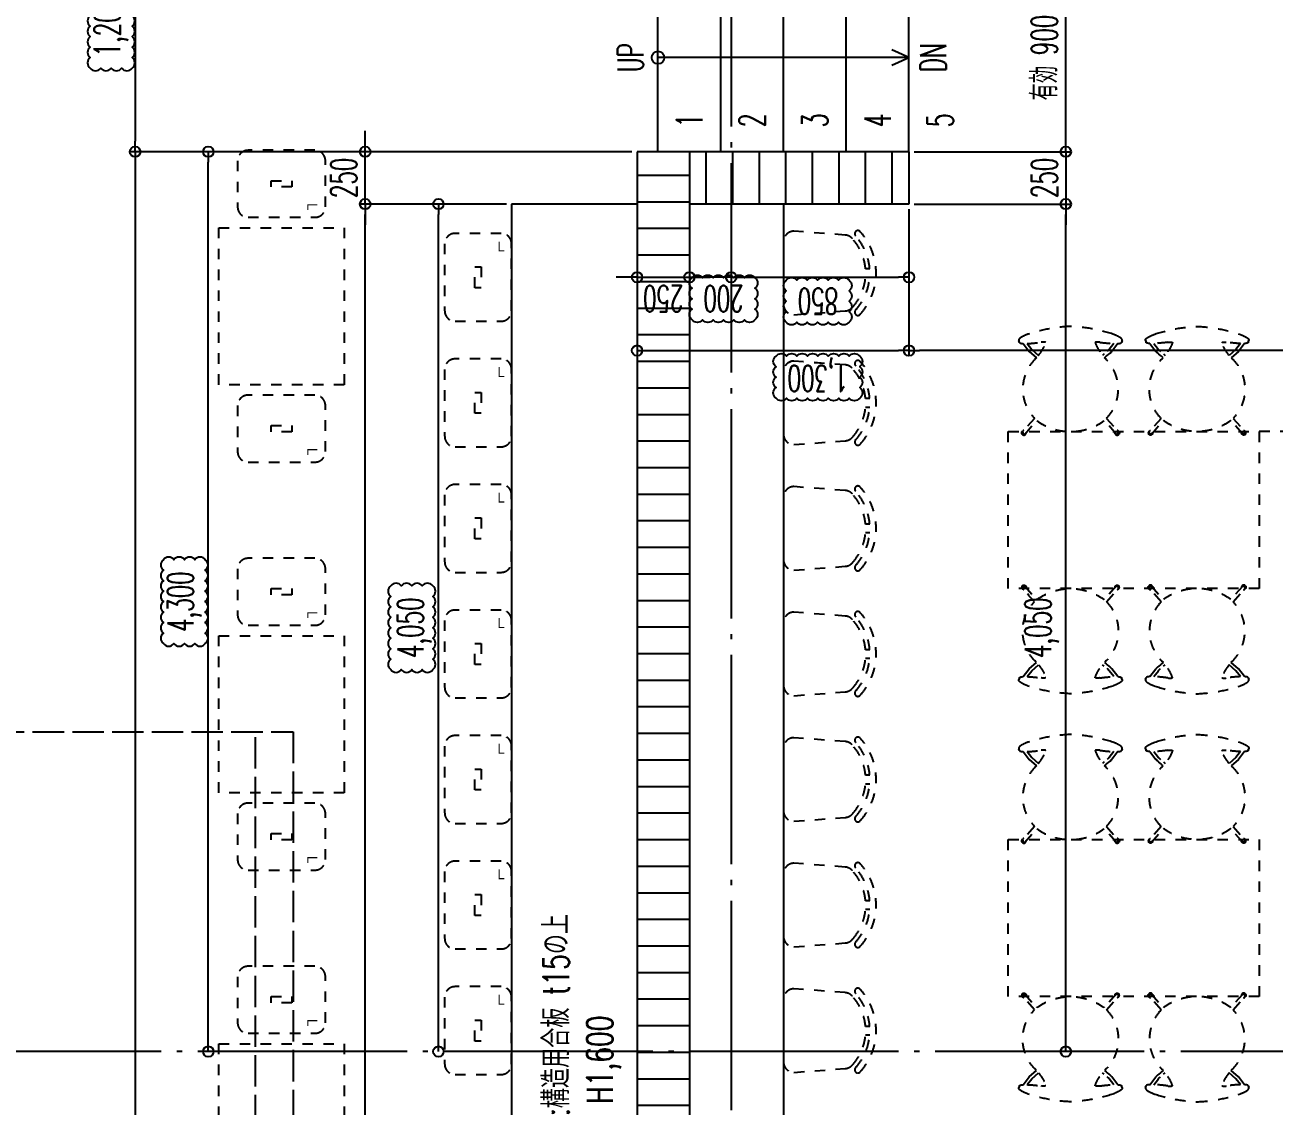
# Model space of a CAD drawing. Header units: millimetres. Extents: x -67913 to 128525, y -54442 to 63422.
# Drawn here: x 101258 to 107235, y 22385 to 27556 of the extents above; entities that cross this region are included whole.
import ezdxf
from ezdxf import colors
from ezdxf.entities.mleader import LeaderData, LeaderLine
from ezdxf.enums import TextEntityAlignment as Align
from ezdxf.math import Vec2, Vec3

# ---------------------------------------------------------------- set-up
doc = ezdxf.new("R2010")
doc.units = ezdxf.units.MM
doc.header["$LTSCALE"] = 500
doc.header["$PDMODE"] = 35
for name, pattern in [('AXIS', [2.35, 2, -0.15, 0.05, -0.15]), ('DD3', [0.2, 0.1, -0.1]), ('DD4', [0.38, 0.3, -0.08])]:
    doc.linetypes.add(name, pattern=pattern)
doc.layers.get('0').update_dxf_attribs({"plot": 0})
for name, color, linetype in [('020KijnSn', 1, 'AXIS'), ('270SiagSp', 8, 'Continuous'), ('302Dansa', 5, 'Continuous'), ('303Dansa', 6, 'DD4'), ('320Step', 4, 'Continuous'), ('350Kigu', 4, 'Continuous'), ('360Kagu', 3, 'DD3'), ('390Kigo', 8, 'Continuous'), ('391kigoHor', 10, 'Continuous')]:
    doc.layers.add(name, color=color, linetype=linetype)
doc.styles.add('Annotative', font='simplex.shx', dxfattribs={"width": 0.7, "bigfont": 'extfont2.shx'})
doc.styles.add('Dim', font='simplex.shx', dxfattribs={"width": 0.6, "bigfont": 'extfont2.shx'})
doc.styles.add('KANJIY', font='extslim2.shx', dxfattribs={"bigfont": 'extfont2.shx'})
doc.styles.get("Standard").update_dxf_attribs({"font": 'simplex.shx', "width": 0.7, "bigfont": 'extfont2.shx'})
doc.dimstyles.new('PRO1-50', dxfattribs={"dimscale": 50, "dimtxt": 2.5, "dimasz": 1, "dimexe": 0.5, "dimexo": 0.5, "dimgap": 0.8, "dimtad": 1, "dimdec": 3, "dimdsep": 46, "dimlunit": 6, "dimtxsty": 'Dim', "dimblk": 'ORIGIN', "dimcen": 0, "dimadec": 3, "dimazin": 2, "dimtfac": 1, "dimtdec": 3, "dimtix": 1, "dimtmove": 2, "dimatfit": 3, "dimldrblk": 'ORIGIN', "dimfxl": 0, "dimarcsym": 0})

# ---------------------------------------------------------------- blocks, each defined once
blk = doc.blocks.new('_Origin')
at = {"color": 0, "linetype": 'ByBlock', "lineweight": -2}
blk.add_line((0, 0), (-1, 0), dxfattribs=at)
blk.add_circle((0, 0), 0.5, dxfattribs=at)
blk = doc.blocks.new('*D639')
at = {"layer": '270SiagSp', "color": 0, "lineweight": -2, "transparency": 16777216}
for p, q in [((105509.6, 27850), (106259.6, 27850)), ((106234.6, 27000), (106234.6, 27800)), ((105509.6, 26950), (106259.6, 26950))]:
    blk.add_line(p, q, dxfattribs=at)
at = {"layer": 'Defpoints', "color": 0, "transparency": 16777216}
for p in [(105484.6, 27850), (106234.6, 27850), (105484.6, 26950)]:
    blk.add_point(p, dxfattribs=at)
at = {"layer": '270SiagSp', "color": 0, "lineweight": -2, "transparency": 16777216, "xscale": 50, "yscale": 50, "zscale": 50}
for p, rotation in [((106234.6, 27850), 90), ((106234.6, 26950), 270)]:
    blk.add_blockref('_Origin', p, dxfattribs=dict(at, rotation=rotation))
at = {"layer": '270SiagSp', "color": 0, "transparency": 16777216, "insert": (106132.1, 27400), "char_height": 125, "attachment_point": 5, "rotation": 90, "style": 'Dim'}
blk.add_mtext('有効 900', dxfattribs=at)
blk = doc.blocks.new('*D641')
at = {"layer": '270SiagSp', "color": 0, "lineweight": -2, "transparency": 16777216}
for p, q in [((106234.6, 27000), (106234.6, 27050)), ((105509.6, 26950), (106259.6, 26950)), ((106234.6, 26950), (106234.6, 26700)), ((105509.6, 26700), (106259.6, 26700)), ((106234.6, 26650), (106234.6, 26600))]:
    blk.add_line(p, q, dxfattribs=at)
at = {"layer": 'Defpoints', "color": 0, "transparency": 16777216}
for p in [(105484.6, 26950), (105484.6, 26700), (106234.6, 26700)]:
    blk.add_point(p, dxfattribs=at)
at = {"layer": '270SiagSp', "color": 0, "lineweight": -2, "transparency": 16777216, "xscale": 50, "yscale": 50, "zscale": 50}
for p, rotation in [((106234.6, 26950), 270), ((106234.6, 26700), 90)]:
    blk.add_blockref('_Origin', p, dxfattribs=dict(at, rotation=rotation))
at = {"layer": '270SiagSp', "color": 0, "transparency": 16777216, "insert": (106132.1, 26825), "char_height": 125, "attachment_point": 5, "rotation": 90, "style": 'Dim'}
blk.add_mtext('250', dxfattribs=at)
blk = doc.blocks.new('*D628')
at = {"layer": '270SiagSp', "color": 0, "lineweight": -2, "transparency": 16777216}
for p, q in [((105509.6, 26700), (106259.6, 26700)), ((106234.6, 22700), (106234.6, 26650))]:
    blk.add_line(p, q, dxfattribs=at)
at = {"layer": 'Defpoints', "color": 0, "transparency": 16777216}
for p in [(105484.6, 26700), (106234.6, 26700), (106234.6, 22650)]:
    blk.add_point(p, dxfattribs=at)
at = {"layer": '270SiagSp', "color": 0, "lineweight": -2, "transparency": 16777216, "xscale": 50, "yscale": 50, "zscale": 50}
for p, rotation in [((106234.6, 26700), 90), ((106234.6, 22650), 270)]:
    blk.add_blockref('_Origin', p, dxfattribs=dict(at, rotation=rotation))
at = {"layer": '270SiagSp', "color": 0, "transparency": 16777216, "insert": (106120.2, 24675), "char_height": 125, "attachment_point": 5, "rotation": 90, "style": 'Dim', "bg_fill": 3, "box_fill_scale": 1.1, "bg_fill_color": 256, "bg_fill_true_color": 13158600, "bg_fill_transparency": 0}
blk.add_mtext('4,050', dxfattribs=at)
blk = doc.blocks.new('*D659')
at = {"layer": '270SiagSp', "color": 0, "lineweight": -2, "transparency": 16777216}
for p, q in [((103559.6, 26700), (102859.6, 26700)), ((102884.6, 15850), (102884.6, 26650)), ((103559.6, 15800), (102859.6, 15800))]:
    blk.add_line(p, q, dxfattribs=at)
at = {"layer": 'Defpoints', "color": 0, "transparency": 16777216}
for p in [(102884.6, 26700), (103584.6, 26700), (103584.6, 15800)]:
    blk.add_point(p, dxfattribs=at)
at = {"layer": '270SiagSp', "color": 0, "lineweight": -2, "transparency": 16777216, "xscale": 50, "yscale": 50, "zscale": 50}
for p, rotation in [((102884.6, 26700), 90), ((102884.6, 15800), 270)]:
    blk.add_blockref('_Origin', p, dxfattribs=dict(at, rotation=rotation))
at = {"layer": '270SiagSp', "color": 0, "transparency": 16777216, "insert": (102770.2, 21250), "char_height": 125, "attachment_point": 5, "rotation": 90, "style": 'Dim'}
blk.add_mtext('10,900', dxfattribs=at)
blk = doc.blocks.new('*D661')
at = {"layer": '270SiagSp', "color": 0, "lineweight": -2, "transparency": 16777216}
for p, q in [((101784.6, 28100), (101784.6, 27000)), ((104159.6, 26950), (101759.6, 26950))]:
    blk.add_line(p, q, dxfattribs=at)
at = {"layer": 'Defpoints', "color": 0, "transparency": 16777216}
for p in [(101784.6, 28150), (101784.6, 26950), (104184.6, 26950)]:
    blk.add_point(p, dxfattribs=at)
at = {"layer": '270SiagSp', "color": 0, "lineweight": -2, "transparency": 16777216, "xscale": 50, "yscale": 50, "zscale": 50}
for p, rotation in [((101784.6, 28150), 90), ((101784.6, 26950), 270)]:
    blk.add_blockref('_Origin', p, dxfattribs=dict(at, rotation=rotation))
at = {"layer": '270SiagSp', "color": 0, "transparency": 16777216, "insert": (101670.2, 27550), "char_height": 125, "attachment_point": 5, "rotation": 90, "style": 'Dim'}
blk.add_mtext('1,200', dxfattribs=at)
blk = doc.blocks.new('*D650')
at = {"layer": '270SiagSp', "color": 0, "lineweight": -2, "transparency": 16777216}
for p, q in [((103559.6, 26700), (103209.6, 26700)), ((103234.6, 22700), (103234.6, 26650))]:
    blk.add_line(p, q, dxfattribs=at)
at = {"layer": 'Defpoints', "color": 0, "transparency": 16777216}
for p in [(103234.6, 26700), (103584.6, 26700), (103234.6, 22650)]:
    blk.add_point(p, dxfattribs=at)
at = {"layer": '270SiagSp', "color": 0, "lineweight": -2, "transparency": 16777216, "xscale": 50, "yscale": 50, "zscale": 50}
for p, rotation in [((103234.6, 26700), 90), ((103234.6, 22650), 270)]:
    blk.add_blockref('_Origin', p, dxfattribs=dict(at, rotation=rotation))
at = {"layer": '270SiagSp', "color": 0, "transparency": 16777216, "insert": (103120.2, 24675), "char_height": 125, "attachment_point": 5, "rotation": 90, "style": 'Dim'}
blk.add_mtext('4,050', dxfattribs=at)
blk = doc.blocks.new('*D651')
at = {"layer": '270SiagSp', "color": 0, "lineweight": -2, "transparency": 16777216}
for p, q in [((105484.6, 26675), (105484.6, 25975)), ((104234.6, 26000), (105434.6, 26000))]:
    blk.add_line(p, q, dxfattribs=at)
at = {"layer": 'Defpoints', "color": 0, "transparency": 16777216}
for p in [(105484.6, 26700), (104184.6, 26000), (105484.6, 26000)]:
    blk.add_point(p, dxfattribs=at)
at = {"layer": '270SiagSp', "color": 0, "lineweight": -2, "transparency": 16777216, "xscale": 50, "yscale": 50, "zscale": 50, "rotation": 180}
blk.add_blockref('_Origin', (104184.6, 26000), dxfattribs=at)
at = {"layer": '270SiagSp', "color": 0, "lineweight": -2, "transparency": 16777216, "xscale": 50, "yscale": 50, "zscale": 50}
blk.add_blockref('_Origin', (105484.6, 26000), dxfattribs=at)
at = {"layer": '270SiagSp', "color": 0, "transparency": 16777216, "insert": (105048.9, 25885.6), "char_height": 125, "attachment_point": 5, "rotation": 180, "style": 'Dim', "bg_fill": 3, "box_fill_scale": 1.1, "bg_fill_color": 256, "bg_fill_true_color": 13158600, "bg_fill_transparency": 0}
blk.add_mtext('1,300', dxfattribs=at)
blk = doc.blocks.new('*D652')
at = {"layer": '270SiagSp', "color": 0, "lineweight": -2, "transparency": 16777216}
for p, q in [((105484.6, 26675), (105484.6, 25975)), ((110084.6, 26000), (105534.6, 26000))]:
    blk.add_line(p, q, dxfattribs=at)
at = {"layer": 'Defpoints', "color": 0, "transparency": 16777216}
for p in [(105484.6, 26700), (105484.6, 26000), (110134.6, 26000)]:
    blk.add_point(p, dxfattribs=at)
at = {"layer": '270SiagSp', "color": 0, "lineweight": -2, "transparency": 16777216, "xscale": 50, "yscale": 50, "zscale": 50, "rotation": 180}
blk.add_blockref('_Origin', (105484.6, 26000), dxfattribs=at)
at = {"layer": '270SiagSp', "color": 0, "lineweight": -2, "transparency": 16777216, "xscale": 50, "yscale": 50, "zscale": 50}
blk.add_blockref('_Origin', (110134.6, 26000), dxfattribs=at)
at = {"layer": '270SiagSp', "color": 0, "transparency": 16777216, "insert": (107809.6, 25885.6), "char_height": 125, "attachment_point": 5, "rotation": 180, "style": 'Dim', "bg_fill": 3, "box_fill_scale": 1.1, "bg_fill_color": 256, "bg_fill_true_color": 13158600, "bg_fill_transparency": 0}
blk.add_mtext('4,650', dxfattribs=at)
blk = doc.blocks.new('*D653')
at = {"layer": '270SiagSp', "color": 0, "lineweight": -2, "transparency": 16777216}
for p, q in [((105484.6, 26675), (105484.6, 26325)), ((104684.6, 26350), (105434.6, 26350))]:
    blk.add_line(p, q, dxfattribs=at)
at = {"layer": 'Defpoints', "color": 0, "transparency": 16777216}
for p in [(105484.6, 26700), (104634.6, 26350), (105484.6, 26350)]:
    blk.add_point(p, dxfattribs=at)
at = {"layer": '270SiagSp', "color": 0, "lineweight": -2, "transparency": 16777216, "xscale": 50, "yscale": 50, "zscale": 50, "rotation": 180}
blk.add_blockref('_Origin', (104634.6, 26350), dxfattribs=at)
at = {"layer": '270SiagSp', "color": 0, "lineweight": -2, "transparency": 16777216, "xscale": 50, "yscale": 50, "zscale": 50}
blk.add_blockref('_Origin', (105484.6, 26350), dxfattribs=at)
at = {"layer": '270SiagSp', "color": 0, "transparency": 16777216, "insert": (105048.9, 26235.6), "char_height": 125, "attachment_point": 5, "rotation": 180, "style": 'Dim', "bg_fill": 3, "box_fill_scale": 1.1, "bg_fill_color": 256, "bg_fill_true_color": 13158600, "bg_fill_transparency": 0}
blk.add_mtext('850', dxfattribs=at)
blk = doc.blocks.new('*D669')
at = {"layer": '270SiagSp', "color": 0, "lineweight": -2, "transparency": 16777216}
blk.add_line((104584.6, 26350), (104484.6, 26350), dxfattribs=at)
at = {"layer": 'Defpoints', "color": 0, "transparency": 16777216}
for p in [(104434.6, 26350), (104434.6, 26350), (104634.6, 26350)]:
    blk.add_point(p, dxfattribs=at)
at = {"layer": '270SiagSp', "color": 0, "lineweight": -2, "transparency": 16777216, "xscale": 50, "yscale": 50, "zscale": 50, "rotation": 180}
blk.add_blockref('_Origin', (104434.6, 26350), dxfattribs=at)
at = {"layer": '270SiagSp', "color": 0, "lineweight": -2, "transparency": 16777216, "xscale": 50, "yscale": 50, "zscale": 50}
blk.add_blockref('_Origin', (104634.6, 26350), dxfattribs=at)
at = {"layer": '270SiagSp', "color": 0, "transparency": 16777216, "insert": (104597.8, 26247.5), "char_height": 125, "attachment_point": 5, "rotation": 180, "style": 'Dim'}
blk.add_mtext('200', dxfattribs=at)
blk = doc.blocks.new('*D685')
at = {"layer": '270SiagSp', "color": 0, "lineweight": -2, "transparency": 16777216}
for p, q in [((104134.6, 26350), (104084.6, 26350)), ((104184.6, 26350), (104434.6, 26350)), ((104484.6, 26350), (104534.6, 26350))]:
    blk.add_line(p, q, dxfattribs=at)
at = {"layer": 'Defpoints', "color": 0, "transparency": 16777216}
for p in [(104184.6, 26350), (104434.6, 26350), (104434.6, 26350)]:
    blk.add_point(p, dxfattribs=at)
at = {"layer": '270SiagSp', "color": 0, "lineweight": -2, "transparency": 16777216, "xscale": 50, "yscale": 50, "zscale": 50}
blk.add_blockref('_Origin', (104184.6, 26350), dxfattribs=at)
at = {"layer": '270SiagSp', "color": 0, "lineweight": -2, "transparency": 16777216, "xscale": 50, "yscale": 50, "zscale": 50, "rotation": 180}
blk.add_blockref('_Origin', (104434.6, 26350), dxfattribs=at)
at = {"layer": '270SiagSp', "color": 0, "transparency": 16777216, "insert": (104309.6, 26247.5), "char_height": 125, "attachment_point": 5, "rotation": 180, "style": 'Dim'}
blk.add_mtext('250', dxfattribs=at)
blk = doc.blocks.new('*D702')
at = {"layer": '270SiagSp', "color": 0, "lineweight": -2, "transparency": 16777216}
for p, q in [((104159.6, 26950), (101759.6, 26950)), ((101784.6, 26900), (101784.6, 15600)), ((104159.6, 15550), (101759.6, 15550))]:
    blk.add_line(p, q, dxfattribs=at)
at = {"layer": 'Defpoints', "color": 0, "transparency": 16777216}
for p in [(104184.6, 26950), (101784.6, 15550), (104184.6, 15550)]:
    blk.add_point(p, dxfattribs=at)
at = {"layer": '270SiagSp', "color": 0, "lineweight": -2, "transparency": 16777216, "xscale": 50, "yscale": 50, "zscale": 50}
for p, rotation in [((101784.6, 26950), 90), ((101784.6, 15550), 270)]:
    blk.add_blockref('_Origin', p, dxfattribs=dict(at, rotation=rotation))
at = {"layer": '270SiagSp', "color": 0, "transparency": 16777216, "insert": (101670.2, 21250), "char_height": 125, "attachment_point": 5, "rotation": 90, "style": 'Dim'}
blk.add_mtext('11,400', dxfattribs=at)
blk = doc.blocks.new('*D703')
at = {"layer": '270SiagSp', "color": 0, "lineweight": -2, "transparency": 16777216}
for p, q in [((104159.6, 26950), (102109.6, 26950)), ((102134.6, 22700), (102134.6, 26900))]:
    blk.add_line(p, q, dxfattribs=at)
at = {"layer": 'Defpoints', "color": 0, "transparency": 16777216}
for p in [(102134.6, 26950), (104184.6, 26950), (102134.6, 22650)]:
    blk.add_point(p, dxfattribs=at)
at = {"layer": '270SiagSp', "color": 0, "lineweight": -2, "transparency": 16777216, "xscale": 50, "yscale": 50, "zscale": 50}
for p, rotation in [((102134.6, 26950), 90), ((102134.6, 22650), 270)]:
    blk.add_blockref('_Origin', p, dxfattribs=dict(at, rotation=rotation))
at = {"layer": '270SiagSp', "color": 0, "transparency": 16777216, "insert": (102020.2, 24800), "char_height": 125, "attachment_point": 5, "rotation": 90, "style": 'Dim'}
blk.add_mtext('4,300', dxfattribs=at)
blk = doc.blocks.new('*D704')
at = {"layer": '270SiagSp', "color": 0, "lineweight": -2, "transparency": 16777216}
for p, q in [((102884.6, 27000), (102884.6, 27050)), ((104159.6, 26950), (102859.6, 26950)), ((102884.6, 26700), (102884.6, 26950)), ((103559.6, 26700), (102859.6, 26700)), ((102884.6, 26650), (102884.6, 26600))]:
    blk.add_line(p, q, dxfattribs=at)
at = {"layer": 'Defpoints', "color": 0, "transparency": 16777216}
for p in [(102884.6, 26950), (104184.6, 26950), (103584.6, 26700)]:
    blk.add_point(p, dxfattribs=at)
at = {"layer": '270SiagSp', "color": 0, "lineweight": -2, "transparency": 16777216, "xscale": 50, "yscale": 50, "zscale": 50}
for p, rotation in [((102884.6, 26950), 270), ((102884.6, 26700), 90)]:
    blk.add_blockref('_Origin', p, dxfattribs=dict(at, rotation=rotation))
at = {"layer": '270SiagSp', "color": 0, "transparency": 16777216, "insert": (102782.1, 26825), "char_height": 125, "attachment_point": 5, "rotation": 90, "style": 'Dim'}
blk.add_mtext('250', dxfattribs=at)
blk = doc.blocks.new('Seven chair')
for p, q in [((89735.6, 45584.6), (89707, 45547.2)), ((89671.4, 45535), (89663.1, 45528)), ((89672.4, 45516.5), (89680.9, 45523.6)), ((89280.3, 45165), (89282.4, 45167)), ((89723.3, 45154.3), (89722, 45158.9)), ((89740.4, 45164.6), (89737.9, 45167))]:
    blk.add_line(p, q)
for points in [[(89265.5, 45590.2), (89263.1, 45598.4, -0.165331), (89262.3, 45601, -0.147173), (89266, 45607.9, -0.075168), (89276.3, 45615.4, -0.038243), (89307.5, 45629.9, -0.069162), (89509.5, 45666.3, -0.069162), (89711.6, 45629.9, -0.046265), (89743.4, 45615.4, -0.075168), (89753.7, 45607.9, -0.147173), (89757.5, 45601, -0.165331), (89756.7, 45598.4), (89754.3, 45590.2)], [(89265.5, 45590.2, 0.245243), (89269.5, 45586.8, 0.079392), (89284.2, 45584.6)], [(89392.4, 45590.1, 0.104662), (89370.4, 45590.7, -0.023965), (89302.9, 45584.5)], [(89356.7, 45528, 0.093732), (89392.4, 45590.1)], [(89627.4, 45590.1, -0.104662), (89649.4, 45590.7, 0.023965), (89716.9, 45584.5)], [(89663.1, 45528, -0.093732), (89627.4, 45590.1)], [(89754.3, 45590.2, -0.245243), (89750.2, 45586.8, -0.079392), (89735.6, 45584.6)], [(89347.4, 45516.5, 0.419714), (89337.6, 45226.6)], [(89672.4, 45516.5, -0.419714), (89682.2, 45226.6)], [(89672.4, 45516.5, -0.419714), (89682.2, 45226.6)], [(89337.6, 45226.6), (89281.6, 45162.7, 0.691911), (89292.8, 45153.1), (89348.5, 45216.6)], [(89348.5, 45216.6, 0.327555), (89671.3, 45216.6)], [(89682.3, 45226.6), (89738.2, 45162.7, -0.691911), (89727, 45153.1), (89671.3, 45216.6)]]:
    blk.add_lwpolyline(points, format="xyb")
for points in [[(89284.2, 45584.6), (89312.9, 45547), (89347.4, 45516.5)], [(89302.9, 45584.5), (89324.5, 45556.2), (89356.7, 45528)]]:
    blk.add_lwpolyline(points)
at = {"flags": 128}
for points in [[(89716.9, 45584.6), (89695.2, 45556.1), (89694, 45554.9), (89692.4, 45553.3), (89688.3, 45549.6), (89684.6, 45546.3), (89678.2, 45540.7), (89671.4, 45535)], [(89680.9, 45523.7), (89685.4, 45527.4), (89692.8, 45533.8), (89697.7, 45538.1), (89700.8, 45540.9), (89704.5, 45544.4), (89706.9, 45547)]]:
    blk.add_lwpolyline(points, dxfattribs=at)
blk.add_arc((89289.1, 45160), 7.91, 159.85923, 298.57834)
blk.add_open_spline([(89706.9, 45547), (89706.9, 45547.1), (89707, 45547.2), (89707, 45547.2)], degree=3)
for points, knots in [([(89280, 45150.1), (89279.5, 45150.6), (89278.8, 45151.3), (89278.1, 45152.5), (89277.5, 45153.7), (89277, 45155.3), (89276.8, 45157.3), (89277, 45159), (89277.3, 45160.3), (89277.7, 45161.5), (89278.5, 45163), (89279.5, 45164.3), (89280.2, 45164.9), (89280.3, 45165)], [-29.537207, -29.537207, -29.537207, -29.537207, -27.691134, -26.768079, -25.845043, -23.998934, -22.152853, -20.306837, -19.383801, -18.460765, -16.614657, -14.768596, -14.130852, -14.130852, -14.130852, -14.130852]), ([(89280, 45150.1), (89280.4, 45149.6), (89281.5, 45148.7), (89283, 45147.9), (89284.3, 45147.5), (89285.6, 45147.2), (89287.2, 45147), (89289.3, 45147.2), (89290.9, 45147.6), (89292.1, 45148.2), (89293.2, 45148.9), (89294.5, 45150), (89295.8, 45151.5), (89296.7, 45153), (89297.1, 45154), (89297.2, 45154.5), (89297.2, 45154.6), (89297.3, 45154.6), (89297.3, 45154.6), (89297.3, 45154.7), (89297.5, 45155.3), (89297.6, 45156), (89297.9, 45156.7)], [0, 0, 0, 0, 1.846066, 3.692142, 4.615173, 5.538231, 7.384304, 9.230343, 11.076424, 11.999466, 12.922528, 14.768603, 16.61465, 18.4607, 19.383724, 19.691399, 19.691399, 19.691399, 19.808128, 19.808128, 19.808128, 21.658095, 21.658095, 21.658095, 21.658095]), ([(89287.5, 45169.5), (89287.4, 45169.5), (89286.6, 45169.4), (89285.6, 45169.1), (89284.5, 45168.6), (89283.5, 45168), (89282.8, 45167.4), (89282.4, 45167)], [8.830967, 8.830967, 8.830967, 8.830967, 9.230427, 11.076524, 11.999549, 12.92258, 14.64656, 14.64656, 14.64656, 14.64656]), ([(89297.9, 45156.7), (89297.9, 45156.7), (89298, 45157), (89298.1, 45157.6), (89298.2, 45158.5), (89298.3, 45159.1), (89298.3, 45159.4)], [18.364246, 18.364246, 18.364246, 18.364246, 18.4607, 19.383724, 20.306785, 21.311945, 21.311945, 21.311945, 21.311945]), ([(89723.3, 45154.3), (89723.4, 45153.7), (89723.9, 45152.6), (89724.7, 45151.2), (89725.6, 45150.2), (89726.5, 45149.3), (89727.9, 45148.3), (89729.8, 45147.5), (89731.4, 45147.1), (89732.7, 45147), (89734.1, 45147), (89735.8, 45147.3), (89737.7, 45148), (89739.1, 45148.9), (89740.1, 45149.8), (89741.1, 45150.8), (89741.7, 45151.6), (89742, 45152.2)], [7.600125, 7.600125, 7.600125, 7.600125, 9.230333, 11.076383, 11.999404, 12.922454, 14.768536, 16.614624, 18.460687, 19.383701, 20.306746, 22.152823, 23.99889, 25.844966, 26.767996, 27.691049, 29.537129, 29.537129, 29.537129, 29.537129]), ([(89737.9, 45167), (89737.8, 45167.1), (89737.2, 45167.6), (89736.1, 45168.4), (89734.4, 45169.2), (89733.1, 45169.5), (89732.4, 45169.6), (89732.3, 45169.6)], [12.429733, 12.429733, 12.429733, 12.429733, 12.922514, 14.76853, 16.614589, 18.460692, 18.808728, 18.808728, 18.808728, 18.808728]), ([(89739.8, 45165.1), (89739.9, 45165), (89740.2, 45164.8), (89740.7, 45164.3), (89741.6, 45163.2), (89742.5, 45161.8), (89743.2, 45159.9), (89743.4, 45158.3), (89743.5, 45157), (89743.3, 45155.6), (89742.9, 45154), (89742.4, 45152.8), (89742, 45152.2)], [-13.127636, -13.127636, -13.127636, -13.127636, -12.922514, -11.999482, -11.076457, -9.230354, -7.384275, -5.53826, -4.615231, -3.692205, -1.846096, 0, 0, 0, 0])]:
    blk.add_open_spline(points, degree=3, knots=knots)
blk = doc.blocks.new('ローカウンターチェア')
blk.add_lwpolyline([(73483, 48995.5, 0.191953), (73466.8, 49028.8), (73465.9, 49029.6, 0.165258), (73321.8, 49092.2), (73321.8, 49112.2, -0.166896), (73479.4, 49044.4, 1.000187), (73499.5, 49066.6, 0.38619), (73104, 49066.6, 1.000331), (73124.2, 49044.4, -0.166984), (73281.8, 49112.2), (73281.8, 49092.2, 0.16686), (73136.6, 49028.6, 0.190435), (73120.5, 48995.5), (73102.1, 48750, 0.414214), (73152.1, 48700), (73451.4, 48700, 0.414214), (73501.4, 48750)], format="xyb", close=True)
blk = doc.blocks.new('2人掛けテーブル')
blk.add_lwpolyline([(68100, 33978.1), (68700, 33978.1), (68700, 33228.1), (68100, 33228.1)], close=True)

msp = doc.modelspace()

# ---------------------------------------------------------------- hatches: boundary and pattern name
at = {"layer": '302Dansa'}
h = msp.add_hatch(dxfattribs=at)
h.set_pattern_fill('LINE', color=256, scale=40)
h.set_pattern_definition([(0, (104184.61, 21250), (0, 127), [])])
h.paths.add_polyline_path([(104434.6088, 26950), (104184.6088, 26950), (104184.6088, 15550), (104434.6088, 15550)])
h = msp.add_hatch(dxfattribs=at)
h.set_pattern_fill('LINE', color=256, scale=40, angle=90)
h.set_pattern_definition([(90, (105150.11, 26700), (-127, 8e-15), [])])
h.paths.add_polyline_path([(105484.6088, 26950), (104434.6088, 26950), (104434.6088, 26700), (105484.6088, 26700)])

# ---------------------------------------------------------------- linework, layer by layer
at = {"layer": '020KijnSn'}
for p, q in [((104634.6088, 37470), (104634.6088, -23200)), ((114834.6088, 22650), (72434.6088, 22650))]:
    msp.add_line(p, q, dxfattribs=at)
at = {"layer": '303Dansa'}
msp.add_line((102359.6088, 4622.5), (102359.6088, 24177.5), dxfattribs=at)
msp.add_lwpolyline([(99584.6088, 24177.5), (102539.6088, 24177.5), (102539.6088, 4622.5), (99449.6088, 4622.5)], dxfattribs=at)
at = {"layer": '320Step'}
for p, q in [((104284.6088, 26950), (104284.6088, 27850)), ((104584.6088, 26950), (104584.6088, 27850)), ((104884.6088, 26950), (104884.6088, 27850)), ((105184.6088, 26950), (105184.6088, 27850)), ((105484.6088, 26950), (105484.6088, 27850))]:
    msp.add_line(p, q, dxfattribs=at)
at = {"layer": '320Step', "color": 5}
for points in [[(105402.2899, 27363.6188), (105484.6088, 27400.0001), (105402.2899, 27436.3813)], [(105484.6085, 27399.9998), (104284.6088, 27400)]]:
    msp.add_lwpolyline(points, dxfattribs=at)
msp.add_circle((104284.6088, 27400), 30, dxfattribs=at)
at = {"layer": '350Kigu'}
for p, q in [((104184.6088, 26950), (104184.6088, 15550)), ((105484.6088, 26950), (104184.6088, 26950)), ((104434.6088, 26950), (104434.6088, 15550)), ((105484.6088, 26950), (105484.6088, 26700)), ((103584.6088, 26700), (103584.6088, 15800)), ((104184.6088, 26700), (103584.6088, 26700)), ((105484.6088, 26700), (104434.6088, 26700)), ((104884.6088, 26700), (104884.6088, 15800))]:
    msp.add_line(p, q, dxfattribs=at)
at = {"layer": '360Kagu'}
msp.add_line((107309.6088, 25612.5), (107159.6088, 25612.5), dxfattribs=at)
for points in [[(102694.6088, 26686.7588), (102694.6088, 26906.7588, 0.414213562), (102644.6088, 26956.7588), (102324.6088, 26956.7588, 0.414213562), (102274.6088, 26906.7588), (102274.6088, 26686.7588, 0.414213562), (102324.6088, 26636.7588), (102644.6088, 26636.7588, 0.414213562)], [(103534.6088, 26560), (103314.6088, 26560, 0.414213562), (103264.6088, 26510), (103264.6088, 26190, 0.414213562), (103314.6088, 26140), (103534.6088, 26140, 0.414213562), (103584.6088, 26190), (103584.6088, 26510, 0.414213562)], [(103534.6088, 25960), (103314.6088, 25960, 0.414213562), (103264.6088, 25910), (103264.6088, 25590, 0.414213562), (103314.6088, 25540), (103534.6088, 25540, 0.414213562), (103584.6088, 25590), (103584.6088, 25910, 0.414213562)], [(102694.6088, 25516.7588), (102694.6088, 25736.7588, 0.414213562), (102644.6088, 25786.7588), (102324.6088, 25786.7588, 0.414213562), (102274.6088, 25736.7588), (102274.6088, 25516.7588, 0.414213562), (102324.6088, 25466.7588), (102644.6088, 25466.7588, 0.414213562)], [(103534.6088, 25360), (103314.6088, 25360, 0.414213562), (103264.6088, 25310), (103264.6088, 24990, 0.414213562), (103314.6088, 24940), (103534.6088, 24940, 0.414213562), (103584.6088, 24990), (103584.6088, 25310, 0.414213562)], [(102694.6088, 24737.0553), (102694.6088, 24957.0553, 0.414213562), (102644.6088, 25007.0553), (102324.6088, 25007.0553, 0.414213562), (102274.6088, 24957.0553), (102274.6088, 24737.0553, 0.414213562), (102324.6088, 24687.0553), (102644.6088, 24687.0553, 0.414213562)], [(103534.6088, 24760), (103314.6088, 24760, 0.414213562), (103264.6088, 24710), (103264.6088, 24390, 0.414213562), (103314.6088, 24340), (103534.6088, 24340, 0.414213562), (103584.6088, 24390), (103584.6088, 24710, 0.414213562)], [(103534.6088, 24160), (103314.6088, 24160, 0.414213562), (103264.6088, 24110), (103264.6088, 23790, 0.414213562), (103314.6088, 23740), (103534.6088, 23740, 0.414213562), (103584.6088, 23790), (103584.6088, 24110, 0.414213562)], [(102694.6088, 23567.0553), (102694.6088, 23787.0553, 0.414213562), (102644.6088, 23837.0553), (102324.6088, 23837.0553, 0.414213562), (102274.6088, 23787.0553), (102274.6088, 23567.0553, 0.414213562), (102324.6088, 23517.0553), (102644.6088, 23517.0553, 0.414213562)], [(103534.6088, 23560), (103314.6088, 23560, 0.414213562), (103264.6088, 23510), (103264.6088, 23190, 0.414213562), (103314.6088, 23140), (103534.6088, 23140, 0.414213562), (103584.6088, 23190), (103584.6088, 23510, 0.414213562)], [(102694.6088, 22787.3518), (102694.6088, 23007.3518, 0.414213562), (102644.6088, 23057.3518), (102324.6088, 23057.3518, 0.414213562), (102274.6088, 23007.3518), (102274.6088, 22787.3518, 0.414213562), (102324.6088, 22737.3518), (102644.6088, 22737.3518, 0.414213562)], [(103534.6088, 22960), (103314.6088, 22960, 0.414213562), (103264.6088, 22910), (103264.6088, 22590, 0.414213562), (103314.6088, 22540), (103534.6088, 22540, 0.414213562), (103584.6088, 22590), (103584.6088, 22910, 0.414213562)]]:
    msp.add_lwpolyline(points, format="xyb", close=True, dxfattribs=at)
for points in [[(102534.6088, 26811.7588), (102534.6088, 26781.7588), (102434.6088, 26781.7588), (102434.6088, 26811.7588)], [(103409.6088, 26400), (103439.6088, 26400), (103439.6088, 26300), (103409.6088, 26300)], [(103409.6088, 25800), (103439.6088, 25800), (103439.6088, 25700), (103409.6088, 25700)], [(102534.6088, 25641.7588), (102534.6088, 25611.7588), (102434.6088, 25611.7588), (102434.6088, 25641.7588)], [(103409.6088, 25200), (103439.6088, 25200), (103439.6088, 25100), (103409.6088, 25100)], [(102534.6088, 24862.0553), (102534.6088, 24832.0553), (102434.6088, 24832.0553), (102434.6088, 24862.0553)], [(103409.6088, 24600), (103439.6088, 24600), (103439.6088, 24500), (103409.6088, 24500)], [(103409.6088, 24000), (103439.6088, 24000), (103439.6088, 23900), (103409.6088, 23900)], [(102534.6088, 23692.0553), (102534.6088, 23662.0553), (102434.6088, 23662.0553), (102434.6088, 23692.0553)], [(103409.6088, 23400), (103439.6088, 23400), (103439.6088, 23300), (103409.6088, 23300)], [(102534.6088, 22912.3518), (102534.6088, 22882.3518), (102434.6088, 22882.3518), (102434.6088, 22912.3518)], [(103409.6088, 22800), (103439.6088, 22800), (103439.6088, 22700), (103409.6088, 22700)]]:
    msp.add_lwpolyline(points, close=True, dxfattribs=at)
at = {"layer": '391kigoHor'}
for points in [[(101770.204, 27750, 0.52056705), (101720.204, 27750, 0.52056705), (101670.204, 27750, 0.52056705), (101620.204, 27750, 0.52056705), (101570.204, 27750, 0.52056705), (101570.204, 27700, 0.52056705), (101570.204, 27650, 0.52056705), (101570.204, 27600, 0.52056705), (101570.204, 27550, 0.52056705), (101570.204, 27500, 0.52056705), (101570.204, 27450, 0.52056705), (101570.204, 27400, 0.52056705), (101570.204, 27350, 0.52056705), (101620.204, 27350, 0.52056705), (101670.204, 27350, 0.52056705), (101720.204, 27350, 0.52056705), (101770.204, 27350, 0.52056705), (101770.204, 27400, 0.52056705), (101770.204, 27450, 0.52056705), (101770.204, 27500, 0.52056705), (101770.204, 27550, 0.52056705), (101770.204, 27600, 0.52056705), (101770.204, 27650, 0.52056705), (101770.204, 27700, 0.52056705)], [(102120.204, 25000, 0.52056705), (102070.204, 25000, 0.52056705), (102020.204, 25000, 0.52056705), (101970.204, 25000, 0.52056705), (101920.204, 25000, 0.52056705), (101920.204, 24950, 0.52056705), (101920.204, 24900, 0.52056705), (101920.204, 24850, 0.52056705), (101920.204, 24800, 0.52056705), (101920.204, 24750, 0.52056705), (101920.204, 24700, 0.52056705), (101920.204, 24650, 0.52056705), (101920.204, 24600, 0.52056705), (101970.204, 24600, 0.52056705), (102020.204, 24600, 0.52056705), (102070.204, 24600, 0.52056705), (102120.204, 24600, 0.52056705), (102120.204, 24650, 0.52056705), (102120.204, 24700, 0.52056705), (102120.204, 24750, 0.52056705), (102120.204, 24800, 0.52056705), (102120.204, 24850, 0.52056705), (102120.204, 24900, 0.52056705), (102120.204, 24950, 0.52056705)], [(103207.3986, 24875, 0.52056705), (103157.3986, 24875, 0.52056705), (103107.3986, 24875, 0.52056705), (103057.3986, 24875, 0.52056705), (103007.3986, 24875, 0.52056705), (103007.3986, 24825, 0.52056705), (103007.3986, 24775, 0.52056705), (103007.3986, 24725, 0.52056705), (103007.3986, 24675, 0.52056705), (103007.3986, 24625, 0.52056705), (103007.3986, 24575, 0.52056705), (103007.3986, 24525, 0.52056705), (103007.3986, 24475, 0.52056705), (103057.3986, 24475, 0.52056705), (103107.3986, 24475, 0.52056705), (103157.3986, 24475, 0.52056705), (103207.3986, 24475, 0.52056705), (103207.3986, 24525, 0.52056705), (103207.3986, 24575, 0.52056705), (103207.3986, 24625, 0.52056705), (103207.3986, 24675, 0.52056705), (103207.3986, 24725, 0.52056705), (103207.3986, 24775, 0.52056705), (103207.3986, 24825, 0.52056705)]]:
    msp.add_lwpolyline(points, format="xyb", close=True, dxfattribs=at)

# ---------------------------------------------------------------- block references
at = {"layer": '360Kagu'}
for p in [(34084.6088, -7391.3351), (34084.6088, -9341.0386), (34084.6088, -11290.7421)]:
    msp.add_blockref('2人掛けテーブル', p, dxfattribs=at)
for name, p, rotation in [('ローカウンターチェア', (56184.612, 98451.7781), 270), ('Seven chair', (196372.2865, 70026.1566), 180), ('ローカウンターチェア', (56184.612, 97851.7781), 270), ('ローカウンターチェア', (56184.612, 97251.7781), 270), ('ローカウンターチェア', (56184.612, 96651.7781), 270), ('ローカウンターチェア', (56184.612, 96051.7781), 270), ('Seven chair', (196372.2865, 68076.1566), 180)]:
    msp.add_blockref(name, p, dxfattribs=dict(at, rotation=rotation))
at = {"layer": '360Kagu', "xscale": -1}
msp.add_blockref('Seven chair', (196372.2865, -21501.1566), dxfattribs=at)

# ---------------------------------------------------------------- texts
at = {"layer": '360Kagu', "style": 'KANJIY'}
for p in [(102608.0759, 26704.5191), (102608.0759, 25534.5191), (102608.0759, 24754.8156), (102608.0759, 23584.8156), (102608.0759, 22805.1121)]:
    msp.add_text('L', height=47.5486, rotation=270, dxfattribs=at).set_placement(p)
for p in [(103516.8485, 26473.4671), (103516.8485, 25873.4671), (103516.8485, 25273.4671), (103516.8485, 24673.4671), (103516.8485, 24073.4671), (103516.8485, 23473.4671), (103516.8485, 22873.4671)]:
    msp.add_text('L', height=47.5486, dxfattribs=at).set_placement(p)
at = {"layer": '390Kigo', "width": 0.6}
for s, p in [('UP', (104153.1316, 27399.13)), ('DN', (105600.5204, 27399.13)), ('1', (104434.6088, 27100)), ('2', (104734.6088, 27100)), ('3', (105034.6088, 27100)), ('4', (105334.6088, 27100)), ('5', (105634.6088, 27100))]:
    msp.add_text(s, height=125, rotation=90, dxfattribs=at).set_placement(p, align=Align.MIDDLE)

# ---------------------------------------------------------------- dimensions: what is measured, and where the dimension line sits
at = {"layer": '270SiagSp'}
for base, p1, p2, angle, picture, middle in [((101784.6088, 26950), (101784.6088, 28150), (104184.6088, 26950), 270, '*D661', (101670.204, 27550)), ((106234.6088, 26700), (105484.6088, 26950), (105484.6088, 26700), 270, '*D641', (106132.1088, 26825)), ((102884.6088, 26700), (103584.6088, 15800), (103584.6088, 26700), 90, '*D659', (102770.204, 21250)), ((103234.6088, 26700), (103234.6088, 22650), (103584.6088, 26700), 270, '*D650', (103120.204, 24675))]:
    dim = msp.add_linear_dim(base=base, p1=p1, p2=p2, angle=angle, dimstyle='PRO1-50', dxfattribs=at)
    dim.commit()
    dim.dimension.update_dxf_attribs({"geometry": picture, "text_midpoint": middle})
dim = msp.add_linear_dim(base=(106234.6088, 27850), p1=(105484.6088, 26950), p2=(105484.6088, 27850), angle=90, dimstyle='PRO1-50', override={"dimpost": '有効 <>'}, dxfattribs=at)
dim.commit()
dim.dimension.update_dxf_attribs({"geometry": '*D639', "text_midpoint": (106132.1088, 27400)})

# ---------------------------------------------------------------- leaders
at = {"layer": '390Kigo'}
ml = msp.add_multileader_mtext('Standard', dxfattribs=at)
ml.set_content('腰壁・天端:構造用合板 t15の上\\P無釉タイル H1,600', color=256, style='Annotative')
ml.set_leader_properties()
ml.build(insert=Vec2(0, 0))
ml.multileader.update_dxf_attribs({"dogleg_length": 2, "arrow_head_size": 100})
ctx = ml.context
ctx.base_point, ctx.char_height, ctx.arrow_head_size, ctx.landing_gap_size, ctx.plane_origin, ctx.plane_x_axis, ctx.plane_y_axis = Vec3(103809.4228, 21810.2794), 125, 100, 50, Vec3(103384.8069, 16521.5538), Vec3(0, 1), Vec3(-1, 0)
notes = []
notes.append((ctx, [(0, (1, 1, 0), (103809.4228, 21710.2794), (0, 1), 100, [(0, [(104325.8792, 21408.0175)], 0, [])])]))
ctx.mtext.insert, ctx.mtext.text_direction, ctx.mtext.width, ctx.mtext.defined_height, ctx.mtext.flow_direction = Vec3(103735.204, 21860.2794), Vec3(0, 1), 1650.600283, 55.8756, 5
ml = msp.add_multileader_mtext('Standard', dxfattribs=at)
ml.set_content('カウンター H720', color=256, style='Annotative')
ml.set_leader_properties()
ml.build(insert=Vec2(0, 0))
ml.multileader.update_dxf_attribs({"dogleg_length": 2, "arrow_head_size": 100})
ctx = ml.context
ctx.base_point, ctx.char_height, ctx.arrow_head_size, ctx.landing_gap_size, ctx.plane_origin, ctx.plane_x_axis, ctx.plane_y_axis = Vec3(103134.6088, 21091.8765), 125, 100, 50, Vec3(102709.8069, 15803.151), Vec3(0, 1), Vec3(-1, 0)
notes.append((ctx, [(0, (1, 1, 0), (103134.6088, 20991.8765), (0, 1), 100, [(0, [(103871.7043, 20560.3277)], 0, [])])]))
ctx.mtext.insert, ctx.mtext.text_direction, ctx.mtext.width, ctx.mtext.defined_height, ctx.mtext.flow_direction = Vec3(103072.1088, 21141.8765), Vec3(0, 1), 1650.600283, 55.8756, 5
ml = msp.add_multileader_mtext('Standard', dxfattribs=at)
ml.set_content('カウンター H720', color=256, style='Annotative')
ml.set_leader_properties()
ml.build(insert=Vec2(0, 0))
ml.multileader.update_dxf_attribs({"dogleg_length": 2, "arrow_head_size": 100})
ctx = ml.context
ctx.base_point, ctx.char_height, ctx.arrow_head_size, ctx.landing_gap_size, ctx.plane_origin, ctx.plane_x_axis, ctx.plane_y_axis = Vec3(105484.6088, 20865.5859), 125, 100, 50, Vec3(105909.4107, 15576.8604), Vec3(0, 1), Vec3(-1, 0)
notes.append((ctx, [(0, (1, 1, 0), (105484.6088, 20765.5859), (0, 1), 100, [(0, [(104747.5133, 20334.0371)], 0, [])])]))
ctx.mtext.insert, ctx.mtext.text_direction, ctx.mtext.width, ctx.mtext.defined_height, ctx.mtext.flow_direction = Vec3(105422.1088, 20915.5859), Vec3(0, 1), 1650.600283, 55.8756, 5
for ctx, leaders in notes:
    for number, flags, end, landing, length, lines in leaders:
        leader = LeaderData()
        leader.index, (leader.has_last_leader_line, leader.has_dogleg_vector, leader.attachment_direction) = number, flags
        leader.last_leader_point, leader.dogleg_vector, leader.dogleg_length = Vec3(end), Vec3(landing), length
        for number, points, colour, breaks in lines:
            line = LeaderLine()
            line.index, line.vertices, line.color, line.breaks = number, Vec3.list(points), colors.encode_raw_color(colour), breaks
            leader.lines.append(line)
        ctx.leaders.append(leader)

# ---------------------------------------------------------------- next in the draw order: dimensions: what is measured, and where the dimension line sits
at = {"layer": '270SiagSp'}
dim = msp.add_linear_dim(base=(106234.6088, 26700), p1=(106234.6088, 22650), p2=(105484.6088, 26700), angle=90, dimstyle='PRO1-50', override={"dimtfill": 1}, dxfattribs=at)
dim.commit()
dim.dimension.update_dxf_attribs({"geometry": '*D628', "text_midpoint": (106120.204, 24675)})

# ---------------------------------------------------------------- next in the draw order: linework, layer by layer
at = {"layer": '360Kagu'}
for points in [[(105959.6088, 24862.5), (105959.6088, 25612.5), (107159.6088, 25612.5), (107159.6088, 24862.5)], [(105959.6088, 22912.5), (105959.6088, 23662.5), (107159.6088, 23662.5), (107159.6088, 22912.5)]]:
    msp.add_lwpolyline(points, close=True, dxfattribs=at)

# ---------------------------------------------------------------- next in the draw order: block references
at = {"layer": '360Kagu', "xscale": -1, "rotation": 180}
for p in [(16746.9311, 70026.1566), (16746.9311, 68076.1566)]:
    msp.add_blockref('Seven chair', p, dxfattribs=at)
at = {"layer": '360Kagu'}
msp.add_blockref('Seven chair', (16746.9311, -21501.1566), dxfattribs=at)

# ---------------------------------------------------------------- next in the draw order: dimensions: what is measured, and where the dimension line sits
at = {"layer": '270SiagSp'}
dim = msp.add_linear_dim(base=(105484.6088, 26000), p1=(104184.6088, 26000), p2=(105484.6088, 26700), dimstyle='PRO1-50', override={"dimtfill": 1}, dxfattribs=at)
dim.commit()
dim.dimension.update_dxf_attribs({"geometry": '*D651', "text_midpoint": (105048.9103, 25885.5952), "dimtype": 160})

# ---------------------------------------------------------------- next in the draw order: linework, layer by layer
at = {"layer": '391kigoHor'}
msp.add_lwpolyline([(105248.9103, 25972.7898, -0.52056705), (105248.9103, 25922.7898, -0.52056705), (105248.9103, 25872.7898, -0.52056705), (105248.9103, 25822.7898, -0.52056705), (105248.9103, 25772.7898, -0.52056705), (105198.9103, 25772.7898, -0.52056705), (105148.9103, 25772.7898, -0.52056705), (105098.9103, 25772.7898, -0.52056705), (105048.9103, 25772.7898, -0.52056705), (104998.9103, 25772.7898, -0.52056705), (104948.9103, 25772.7898, -0.52056705), (104898.9103, 25772.7898, -0.52056705), (104848.9103, 25772.7898, -0.52056705), (104848.9103, 25822.7898, -0.52056705), (104848.9103, 25872.7898, -0.52056705), (104848.9103, 25922.7898, -0.52056705), (104848.9103, 25972.7898, -0.52056705), (104898.9103, 25972.7898, -0.52056705), (104948.9103, 25972.7898, -0.52056705), (104998.9103, 25972.7898, -0.52056705), (105048.9103, 25972.7898, -0.52056705), (105098.9103, 25972.7898, -0.52056705), (105148.9103, 25972.7898, -0.52056705), (105198.9103, 25972.7898, -0.52056705)], format="xyb", close=True, dxfattribs=at)

# ---------------------------------------------------------------- next in the draw order: block references
at = {"layer": '360Kagu', "rotation": 270}
msp.add_blockref('ローカウンターチェア', (56184.612, 99051.7781), dxfattribs=at)

# ---------------------------------------------------------------- next in the draw order: dimensions: what is measured, and where the dimension line sits
at = {"layer": '270SiagSp'}
for base, p1, p2, angle, picture, middle in [((102884.6088, 26950), (103584.6088, 26700), (104184.6088, 26950), 90, '*D704', (102782.1088, 26825)), ((101784.6088, 15550), (104184.6088, 26950), (104184.6088, 15550), 270, '*D702', (101670.204, 21250)), ((102134.6088, 26950), (102134.6088, 22650), (104184.6088, 26950), 270, '*D703', (102020.204, 24800)), ((104434.6088, 26350), (104184.6088, 26350), (104434.6088, 26350), 180, '*D685', (104309.6088, 26247.5))]:
    dim = msp.add_linear_dim(base=base, p1=p1, p2=p2, angle=angle, dimstyle='PRO1-50', dxfattribs=at)
    dim.commit()
    dim.dimension.update_dxf_attribs({"geometry": picture, "text_midpoint": middle})
dim = msp.add_linear_dim(base=(105484.6088, 26000), p1=(110134.6088, 26000), p2=(105484.6088, 26700), angle=180, dimstyle='PRO1-50', override={"dimtfill": 1}, dxfattribs=at)
dim.commit()
dim.dimension.update_dxf_attribs({"geometry": '*D652', "text_midpoint": (107809.6088, 25885.5952)})

# ---------------------------------------------------------------- next in the draw order: block references
at = {"layer": '360Kagu'}
msp.add_blockref('Seven chair', (16746.9311, -19551.1566), dxfattribs=at)
at = {"layer": '360Kagu', "xscale": -1}
msp.add_blockref('Seven chair', (196372.2865, -19551.1566), dxfattribs=at)

# ---------------------------------------------------------------- next in the draw order: dimensions: what is measured, and where the dimension line sits
at = {"layer": '270SiagSp'}
dim = msp.add_linear_dim(base=(105484.6088, 26350), p1=(104634.6088, 26350), p2=(105484.6088, 26700), dimstyle='PRO1-50', override={"dimtfill": 1}, dxfattribs=at)
dim.commit()
dim.dimension.update_dxf_attribs({"geometry": '*D653', "text_midpoint": (105048.9103, 26235.5952), "dimtype": 160})

# ---------------------------------------------------------------- next in the draw order: linework, layer by layer
at = {"layer": '391kigoHor'}
for points in [[(104447.7632, 26147.5, -0.52056705), (104447.7632, 26197.5, -0.52056705), (104447.7632, 26247.5, -0.52056705), (104447.7632, 26297.5, -0.52056705), (104447.7632, 26347.5, -0.52056705), (104497.7632, 26347.5, -0.52056705), (104547.7632, 26347.5, -0.52056705), (104597.7632, 26347.5, -0.52056705), (104647.7632, 26347.5, -0.52056705), (104697.7632, 26347.5, -0.52056705), (104747.7632, 26347.5, -0.52056705), (104747.7632, 26297.5, -0.52056705), (104747.7632, 26247.5, -0.52056705), (104747.7632, 26197.5, -0.52056705), (104747.7632, 26147.5, -0.52056705), (104697.7632, 26147.5, -0.52056705), (104647.7632, 26147.5, -0.52056705), (104597.7632, 26147.5, -0.52056705), (104547.7632, 26147.5, -0.52056705), (104497.7632, 26147.5, -0.52056705)], [(104897.9103, 26135.5952, -0.52056705), (104897.9103, 26185.5952, -0.52056705), (104897.9103, 26235.5952, -0.52056705), (104897.9103, 26285.5952, -0.52056705), (104897.9103, 26335.5952, -0.52056705), (104947.9103, 26335.5952, -0.52056705), (104997.9103, 26335.5952, -0.52056705), (105047.9103, 26335.5952, -0.52056705), (105097.9103, 26335.5952, -0.52056705), (105147.9103, 26335.5952, -0.52056705), (105197.9103, 26335.5952, -0.52056705), (105197.9103, 26285.5952, -0.52056705), (105197.9103, 26235.5952, -0.52056705), (105197.9103, 26185.5952, -0.52056705), (105197.9103, 26135.5952, -0.52056705), (105147.9103, 26135.5952, -0.52056705), (105097.9103, 26135.5952, -0.52056705), (105047.9103, 26135.5952, -0.52056705), (104997.9103, 26135.5952, -0.52056705), (104947.9103, 26135.5952, -0.52056705)]]:
    msp.add_lwpolyline(points, format="xyb", close=True, dxfattribs=at)

# ---------------------------------------------------------------- next in the draw order: block references
at = {"layer": '360Kagu', "rotation": 270}
msp.add_blockref('ローカウンターチェア', (56184.612, 99672.311), dxfattribs=at)

# ---------------------------------------------------------------- next in the draw order: dimensions: what is measured, and where the dimension line sits
at = {"layer": '270SiagSp'}
dim = msp.add_linear_dim(base=(104434.6088, 26350), p1=(104634.6088, 26350), p2=(104434.6088, 26350), angle=180, dimstyle='PRO1-50', dxfattribs=at)
dim.commit()
dim.dimension.update_dxf_attribs({"geometry": '*D669', "text_midpoint": (104597.7632, 26247.5), "dimtype": 160})

doc.saveas('drawing.dxf')
